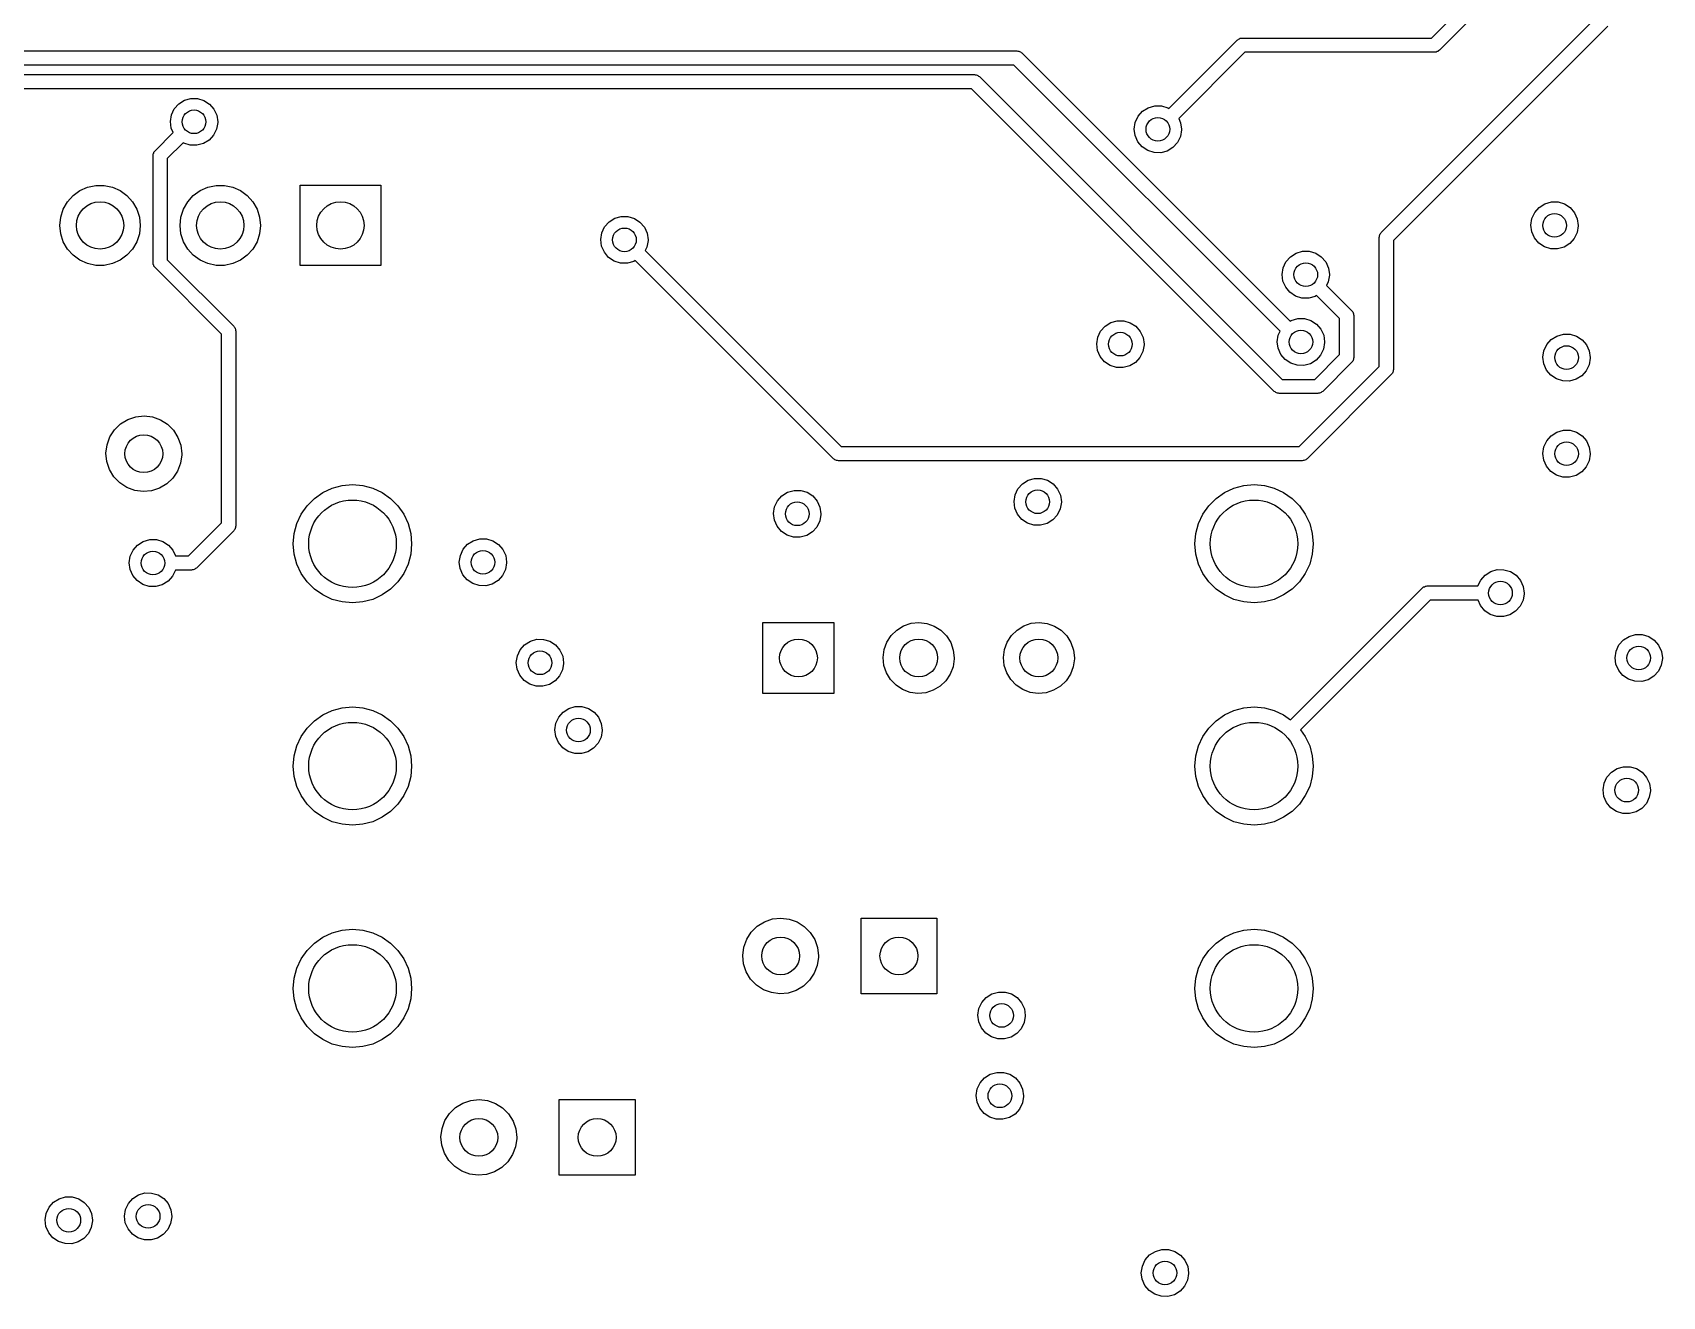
# Model space of a CAD drawing. Extents: x 74 to 207, y -143 to -33.
# Drawn here: x 172.31 to 206.75, y -143.29 to -116.57 of the extents above; entities that cross this region are included whole.
import ezdxf

# ---------------------------------------------------------------- set-up
doc = ezdxf.new("R2010")
doc.units = 0
doc.layers.add('BLACK', color=7, linetype='CONTINUOUS')

msp = doc.modelspace()

# ---------------------------------------------------------------- linework, layer by layer
at = {"layer": 'BLACK', "linetype": 'CONTINUOUS'}
for p, q in [((201.868, -116.69), (204.828, -113.73)), ((205.084, -113.898), (202.036, -116.946)), ((200.808, -120.798), (205.336, -116.27)), ((196.317, -118.177), (197.76, -116.734)), ((197.76, -116.734), (197.777, -116.724)), ((197.777, -116.724), (197.791, -116.71)), ((197.791, -116.71), (197.81, -116.705)), ((197.81, -116.705), (197.827, -116.695)), ((197.827, -116.695), (197.847, -116.695)), ((197.847, -116.695), (197.866, -116.69)), ((197.866, -116.69), (201.868, -116.69)), ((205.592, -116.438), (201.064, -120.966)), ((135.766, -116.961), (193.108, -116.961)), ((193.108, -116.961), (193.127, -116.967)), ((193.127, -116.967), (193.147, -116.967)), ((193.147, -116.967), (193.164, -116.976)), ((193.164, -116.976), (193.183, -116.982)), ((193.183, -116.982), (193.197, -116.996)), ((193.197, -116.996), (193.214, -117.005)), ((193.214, -117.005), (198.882, -122.673)), ((197.928, -116.99), (196.528, -118.39)), ((201.93, -116.99), (197.928, -116.99)), ((201.949, -116.985), (201.93, -116.99)), ((201.969, -116.985), (201.949, -116.985)), ((201.986, -116.975), (201.969, -116.985)), ((202.005, -116.97), (201.986, -116.975)), ((202.019, -116.956), (202.005, -116.97)), ((202.036, -116.946), (202.019, -116.956)), ((193.046, -117.261), (135.704, -117.261)), ((198.671, -122.886), (193.046, -117.261)), ((134.103, -117.461), (192.211, -117.461)), ((192.149, -117.761), (134.165, -117.761)), ((198.547, -124.16), (192.149, -117.761)), ((192.211, -117.461), (192.23, -117.466)), ((192.23, -117.466), (192.25, -117.466)), ((192.25, -117.466), (192.267, -117.476)), ((192.267, -117.476), (192.286, -117.481)), ((192.286, -117.481), (192.3, -117.495)), ((192.3, -117.495), (192.317, -117.505)), ((192.317, -117.505), (198.716, -123.904)), ((175.304, -118.186), (175.398, -118.08)), ((175.398, -118.08), (175.518, -118.004)), ((175.518, -118.004), (175.654, -117.965)), ((175.654, -117.965), (175.796, -117.966)), ((175.796, -117.966), (175.932, -118.007)), ((175.932, -118.007), (176.051, -118.084)), ((176.051, -118.084), (176.143, -118.191)), ((175.222, -118.454), (175.244, -118.314)), ((175.24, -118.595), (175.222, -118.454)), ((175.244, -118.314), (175.304, -118.186)), ((176.143, -118.191), (176.202, -118.32)), ((176.202, -118.32), (176.222, -118.46)), ((176.222, -118.46), (176.222, -118.473)), ((195.61, -118.472), (195.67, -118.343)), ((195.67, -118.343), (195.764, -118.237)), ((195.764, -118.237), (195.884, -118.162)), ((195.884, -118.162), (196.02, -118.123)), ((196.02, -118.123), (196.162, -118.123)), ((196.162, -118.123), (196.298, -118.164)), ((196.298, -118.164), (196.317, -118.177)), ((196.528, -118.39), (196.568, -118.478)), ((174.9, -119.07), (175.281, -118.689)), ((175.281, -118.689), (175.24, -118.595)), ((176.136, -118.74), (176.041, -118.845)), ((176.198, -118.613), (176.136, -118.74)), ((176.222, -118.473), (176.198, -118.613)), ((195.588, -118.612), (195.61, -118.472)), ((195.606, -118.752), (195.588, -118.612)), ((195.664, -118.882), (195.606, -118.752)), ((196.564, -118.77), (196.503, -118.898)), ((196.588, -118.63), (196.564, -118.77)), ((196.568, -118.478), (196.588, -118.618)), ((196.588, -118.618), (196.588, -118.63)), ((174.861, -119.137), (174.871, -119.12)), ((174.861, -119.157), (174.861, -119.137)), ((174.871, -119.12), (174.876, -119.101)), ((174.876, -119.101), (174.89, -119.087)), ((174.89, -119.087), (174.9, -119.07)), ((175.492, -118.902), (175.156, -119.238)), ((175.507, -118.912), (175.492, -118.902)), ((175.642, -118.954), (175.507, -118.912)), ((175.784, -118.957), (175.642, -118.954)), ((175.92, -118.919), (175.784, -118.957)), ((176.041, -118.845), (175.92, -118.919)), ((195.755, -118.991), (195.664, -118.882)), ((195.873, -119.069), (195.755, -118.991)), ((196.008, -119.112), (195.873, -119.069)), ((196.15, -119.114), (196.008, -119.112)), ((196.287, -119.077), (196.15, -119.114)), ((196.407, -119.003), (196.287, -119.077)), ((196.503, -118.898), (196.407, -119.003)), ((174.856, -119.176), (174.861, -119.157)), ((174.856, -121.437), (174.856, -119.176)), ((175.156, -119.238), (175.156, -121.375)), ((173.473, -119.842), (173.647, -119.805)), ((173.647, -119.805), (173.825, -119.805)), ((173.825, -119.805), (173.999, -119.842)), ((176.013, -119.842), (176.187, -119.805)), ((176.187, -119.805), (176.365, -119.805)), ((176.365, -119.805), (176.539, -119.842)), ((177.966, -121.5), (177.966, -119.8)), ((177.966, -119.8), (179.666, -119.8)), ((179.666, -119.8), (179.666, -121.5)), ((172.959, -120.304), (173.048, -120.15)), ((173.048, -120.15), (173.167, -120.018)), ((173.167, -120.018), (173.311, -119.914)), ((173.311, -119.914), (173.473, -119.842)), ((173.999, -119.842), (174.161, -119.914)), ((174.161, -119.914), (174.305, -120.018)), ((174.305, -120.018), (174.424, -120.15)), ((174.424, -120.15), (174.513, -120.304)), ((175.499, -120.304), (175.588, -120.15)), ((175.588, -120.15), (175.707, -120.018)), ((175.707, -120.018), (175.851, -119.914)), ((175.851, -119.914), (176.013, -119.842)), ((176.539, -119.842), (176.701, -119.914)), ((176.701, -119.914), (176.845, -120.018)), ((176.845, -120.018), (176.964, -120.15)), ((176.964, -120.15), (177.053, -120.304)), ((204.266, -120.194), (204.402, -120.155)), ((204.402, -120.155), (204.544, -120.155)), ((204.544, -120.155), (204.68, -120.196)), ((172.886, -120.65), (172.905, -120.473)), ((172.905, -120.473), (172.959, -120.304)), ((174.513, -120.304), (174.567, -120.473)), ((174.567, -120.473), (174.586, -120.65)), ((175.426, -120.65), (175.445, -120.473)), ((175.445, -120.473), (175.499, -120.304)), ((177.053, -120.304), (177.107, -120.473)), ((177.107, -120.473), (177.126, -120.65)), ((184.492, -120.574), (184.612, -120.498)), ((184.612, -120.498), (184.748, -120.459)), ((184.748, -120.459), (184.89, -120.46)), ((184.89, -120.46), (185.026, -120.501)), ((185.026, -120.501), (185.145, -120.578)), ((203.97, -120.644), (203.992, -120.504)), ((203.992, -120.504), (204.052, -120.375)), ((204.052, -120.375), (204.146, -120.269)), ((204.146, -120.269), (204.266, -120.194)), ((204.68, -120.196), (204.799, -120.273)), ((204.799, -120.273), (204.891, -120.381)), ((204.891, -120.381), (204.95, -120.51)), ((204.95, -120.51), (204.97, -120.65)), ((172.905, -120.827), (172.886, -120.65)), ((172.959, -120.996), (172.905, -120.827)), ((174.567, -120.827), (174.513, -120.996)), ((174.586, -120.65), (174.567, -120.827)), ((175.445, -120.827), (175.426, -120.65)), ((175.499, -120.996), (175.445, -120.827)), ((177.107, -120.827), (177.053, -120.996)), ((177.126, -120.65), (177.107, -120.827)), ((184.316, -120.949), (184.338, -120.809)), ((184.338, -120.809), (184.398, -120.68)), ((184.398, -120.68), (184.492, -120.574)), ((185.145, -120.578), (185.237, -120.685)), ((185.237, -120.685), (185.296, -120.814)), ((185.296, -120.814), (185.316, -120.955)), ((200.769, -120.865), (200.779, -120.848)), ((200.769, -120.885), (200.769, -120.865)), ((200.779, -120.848), (200.784, -120.829)), ((200.784, -120.829), (200.798, -120.815)), ((200.798, -120.815), (200.808, -120.798)), ((203.988, -120.784), (203.97, -120.644)), ((204.046, -120.914), (203.988, -120.784)), ((204.946, -120.802), (204.885, -120.93)), ((204.97, -120.662), (204.946, -120.802)), ((204.97, -120.65), (204.97, -120.662)), ((173.048, -121.15), (172.959, -120.996)), ((173.167, -121.282), (173.048, -121.15)), ((174.424, -121.15), (174.305, -121.282)), ((174.513, -120.996), (174.424, -121.15)), ((175.588, -121.15), (175.499, -120.996)), ((175.707, -121.282), (175.588, -121.15)), ((176.964, -121.15), (176.845, -121.282)), ((177.053, -120.996), (176.964, -121.15)), ((184.335, -121.089), (184.316, -120.949)), ((184.392, -121.219), (184.335, -121.089)), ((185.292, -121.107), (185.256, -121.182)), ((185.256, -121.182), (189.399, -125.326)), ((185.316, -120.967), (185.292, -121.107)), ((185.316, -120.955), (185.316, -120.967)), ((199.008, -121.235), (199.144, -121.196)), ((199.144, -121.196), (199.286, -121.197)), ((199.286, -121.197), (199.422, -121.238)), ((200.764, -120.904), (200.769, -120.885)), ((200.764, -123.636), (200.764, -120.904)), ((201.064, -120.966), (201.064, -123.698)), ((204.137, -121.023), (204.046, -120.914)), ((204.255, -121.101), (204.137, -121.023)), ((204.39, -121.144), (204.255, -121.101)), ((204.532, -121.146), (204.39, -121.144)), ((204.669, -121.109), (204.532, -121.146)), ((204.789, -121.035), (204.669, -121.109)), ((204.885, -120.93), (204.789, -121.035)), ((173.311, -121.386), (173.167, -121.282)), ((173.473, -121.458), (173.311, -121.386)), ((173.647, -121.495), (173.473, -121.458)), ((173.825, -121.495), (173.647, -121.495)), ((173.999, -121.458), (173.825, -121.495)), ((174.161, -121.386), (173.999, -121.458)), ((174.305, -121.282), (174.161, -121.386)), ((174.861, -121.456), (174.856, -121.437)), ((174.861, -121.476), (174.861, -121.456)), ((174.871, -121.493), (174.861, -121.476)), ((174.876, -121.512), (174.871, -121.493)), ((174.89, -121.526), (174.876, -121.512)), ((174.9, -121.543), (174.89, -121.526)), ((176.304, -122.947), (174.9, -121.543)), ((175.156, -121.375), (176.56, -122.779)), ((175.851, -121.386), (175.707, -121.282)), ((176.013, -121.458), (175.851, -121.386)), ((176.187, -121.495), (176.013, -121.458)), ((176.365, -121.495), (176.187, -121.495)), ((176.539, -121.458), (176.365, -121.495)), ((176.701, -121.386), (176.539, -121.458)), ((176.845, -121.282), (176.701, -121.386)), ((179.666, -121.5), (177.966, -121.5)), ((184.483, -121.328), (184.392, -121.219)), ((184.601, -121.406), (184.483, -121.328)), ((184.736, -121.448), (184.601, -121.406)), ((184.878, -121.451), (184.736, -121.448)), ((185.015, -121.414), (184.878, -121.451)), ((185.045, -121.395), (185.015, -121.414)), ((189.231, -125.582), (185.045, -121.395)), ((198.712, -121.685), (198.734, -121.545)), ((198.734, -121.545), (198.794, -121.417)), ((198.794, -121.417), (198.888, -121.311)), ((198.888, -121.311), (199.008, -121.235)), ((199.422, -121.238), (199.541, -121.315)), ((199.541, -121.315), (199.633, -121.422)), ((199.633, -121.422), (199.692, -121.551)), ((199.692, -121.551), (199.712, -121.691)), ((198.731, -121.826), (198.712, -121.685)), ((198.788, -121.956), (198.731, -121.826)), ((199.689, -121.843), (199.652, -121.919)), ((199.712, -121.704), (199.689, -121.843)), ((199.712, -121.691), (199.712, -121.704)), ((198.879, -122.064), (198.788, -121.956)), ((198.997, -122.143), (198.879, -122.064)), ((199.132, -122.185), (198.997, -122.143)), ((199.274, -122.188), (199.132, -122.185)), ((199.411, -122.15), (199.274, -122.188)), ((199.441, -122.132), (199.411, -122.15)), ((199.926, -122.617), (199.441, -122.132)), ((199.652, -121.919), (200.182, -122.449)), ((200.182, -122.449), (200.192, -122.466)), ((200.192, -122.466), (200.206, -122.48)), ((200.206, -122.48), (200.211, -122.499)), ((200.211, -122.499), (200.221, -122.516)), ((200.221, -122.516), (200.221, -122.536)), ((200.221, -122.536), (200.226, -122.555)), ((200.226, -122.555), (200.226, -123.444)), ((176.56, -122.779), (176.57, -122.796)), ((176.57, -122.796), (176.584, -122.81)), ((176.584, -122.81), (176.589, -122.829)), ((176.589, -122.829), (176.599, -122.846)), ((176.599, -122.846), (176.599, -122.866)), ((176.599, -122.866), (176.604, -122.885)), ((176.604, -122.885), (176.604, -127)), ((194.817, -123.014), (194.877, -122.885)), ((194.877, -122.885), (194.971, -122.779)), ((194.971, -122.779), (195.091, -122.703)), ((195.091, -122.703), (195.227, -122.665)), ((195.227, -122.665), (195.369, -122.665)), ((195.369, -122.665), (195.505, -122.706)), ((195.505, -122.706), (195.624, -122.783)), ((195.624, -122.783), (195.716, -122.891)), ((195.716, -122.891), (195.775, -123.02)), ((198.632, -122.968), (198.671, -122.886)), ((198.882, -122.673), (198.906, -122.657)), ((198.906, -122.657), (199.043, -122.618)), ((199.043, -122.618), (199.185, -122.619)), ((199.185, -122.619), (199.32, -122.66)), ((199.32, -122.66), (199.439, -122.737)), ((199.439, -122.737), (199.532, -122.844)), ((199.532, -122.844), (199.591, -122.973)), ((199.926, -123.382), (199.926, -122.617)), ((176.304, -126.938), (176.304, -122.947)), ((194.795, -123.154), (194.817, -123.014)), ((194.813, -123.294), (194.795, -123.154)), ((195.795, -123.172), (195.771, -123.312)), ((195.775, -123.02), (195.795, -123.16)), ((195.795, -123.16), (195.795, -123.172)), ((198.611, -123.108), (198.632, -122.968)), ((198.629, -123.248), (198.611, -123.108)), ((198.686, -123.378), (198.629, -123.248)), ((199.587, -123.266), (199.525, -123.393)), ((199.61, -123.126), (199.587, -123.266)), ((199.591, -122.973), (199.611, -123.114)), ((199.611, -123.114), (199.61, -123.126)), ((204.246, -123.298), (204.306, -123.169)), ((204.306, -123.169), (204.4, -123.063)), ((204.4, -123.063), (204.52, -122.988)), ((204.52, -122.988), (204.656, -122.949)), ((204.656, -122.949), (204.798, -122.949)), ((204.798, -122.949), (204.934, -122.99)), ((204.934, -122.99), (205.053, -123.067)), ((205.053, -123.067), (205.145, -123.175)), ((205.145, -123.175), (205.204, -123.304)), ((194.87, -123.424), (194.813, -123.294)), ((194.962, -123.533), (194.87, -123.424)), ((195.08, -123.611), (194.962, -123.533)), ((195.215, -123.653), (195.08, -123.611)), ((195.494, -123.619), (195.357, -123.656)), ((195.614, -123.545), (195.494, -123.619)), ((195.709, -123.439), (195.614, -123.545)), ((195.771, -123.312), (195.709, -123.439)), ((198.777, -123.487), (198.686, -123.378)), ((198.895, -123.565), (198.777, -123.487)), ((199.031, -123.607), (198.895, -123.565)), ((199.172, -123.61), (199.031, -123.607)), ((199.309, -123.573), (199.172, -123.61)), ((199.43, -123.498), (199.309, -123.573)), ((199.404, -123.904), (199.926, -123.382)), ((199.525, -123.393), (199.43, -123.498)), ((200.182, -123.55), (199.572, -124.16)), ((200.192, -123.533), (200.182, -123.55)), ((200.206, -123.519), (200.192, -123.533)), ((200.211, -123.5), (200.206, -123.519)), ((200.221, -123.483), (200.211, -123.5)), ((200.226, -123.444), (200.221, -123.463)), ((200.221, -123.463), (200.221, -123.483)), ((204.224, -123.438), (204.246, -123.298)), ((204.242, -123.578), (204.224, -123.438)), ((204.3, -123.708), (204.242, -123.578)), ((205.2, -123.596), (205.139, -123.724)), ((205.224, -123.456), (205.2, -123.596)), ((205.204, -123.304), (205.224, -123.444)), ((205.224, -123.444), (205.224, -123.456)), ((195.357, -123.656), (195.215, -123.653)), ((198.716, -123.904), (199.404, -123.904)), ((199.074, -125.326), (200.764, -123.636)), ((201.02, -123.804), (199.242, -125.582)), ((201.03, -123.787), (201.02, -123.804)), ((201.044, -123.773), (201.03, -123.787)), ((201.049, -123.754), (201.044, -123.773)), ((201.059, -123.737), (201.049, -123.754)), ((201.064, -123.698), (201.059, -123.717)), ((201.059, -123.717), (201.059, -123.737)), ((204.391, -123.817), (204.3, -123.708)), ((204.509, -123.895), (204.391, -123.817)), ((204.644, -123.938), (204.509, -123.895)), ((204.786, -123.94), (204.644, -123.938)), ((204.923, -123.903), (204.786, -123.94)), ((205.043, -123.829), (204.923, -123.903)), ((205.139, -123.724), (205.043, -123.829)), ((198.564, -124.17), (198.547, -124.16)), ((198.578, -124.184), (198.564, -124.17)), ((198.597, -124.189), (198.578, -124.184)), ((198.615, -124.198), (198.597, -124.189)), ((198.634, -124.198), (198.615, -124.198)), ((198.653, -124.204), (198.634, -124.198)), ((199.466, -124.204), (198.653, -124.204)), ((199.485, -124.198), (199.466, -124.204)), ((199.505, -124.198), (199.485, -124.198)), ((199.522, -124.189), (199.505, -124.198)), ((199.541, -124.184), (199.522, -124.189)), ((199.555, -124.17), (199.541, -124.184)), ((199.572, -124.16), (199.555, -124.17)), ((173.945, -125.12), (174.041, -124.97)), ((174.041, -124.97), (174.169, -124.846)), ((174.169, -124.846), (174.321, -124.752)), ((174.321, -124.752), (174.489, -124.695)), ((174.489, -124.695), (174.667, -124.676)), ((174.667, -124.676), (174.844, -124.697)), ((174.844, -124.697), (175.012, -124.757)), ((175.012, -124.757), (175.162, -124.853)), ((175.162, -124.853), (175.288, -124.979)), ((175.288, -124.979), (175.383, -125.13)), ((204.52, -125.02), (204.656, -124.981)), ((204.656, -124.981), (204.798, -124.981)), ((204.798, -124.981), (204.934, -125.022)), ((173.861, -125.465), (173.884, -125.288)), ((173.884, -125.288), (173.945, -125.12)), ((175.383, -125.13), (175.441, -125.299)), ((175.441, -125.299), (175.461, -125.476)), ((189.399, -125.326), (199.074, -125.326)), ((204.224, -125.47), (204.246, -125.33)), ((204.246, -125.33), (204.306, -125.201)), ((204.306, -125.201), (204.4, -125.095)), ((204.4, -125.095), (204.52, -125.02)), ((204.934, -125.022), (205.053, -125.099)), ((205.053, -125.099), (205.145, -125.207)), ((205.145, -125.207), (205.204, -125.336)), ((205.204, -125.336), (205.224, -125.476)), ((173.879, -125.642), (173.861, -125.465)), ((173.935, -125.812), (173.879, -125.642)), ((175.436, -125.675), (175.373, -125.842)), ((175.461, -125.498), (175.436, -125.675)), ((175.461, -125.476), (175.461, -125.498)), ((189.248, -125.592), (189.231, -125.582)), ((189.262, -125.606), (189.248, -125.592)), ((189.281, -125.611), (189.262, -125.606)), ((189.298, -125.621), (189.281, -125.611)), ((189.318, -125.621), (189.298, -125.621)), ((189.337, -125.626), (189.318, -125.621)), ((199.136, -125.626), (189.337, -125.626)), ((199.155, -125.621), (199.136, -125.626)), ((199.175, -125.621), (199.155, -125.621)), ((199.192, -125.611), (199.175, -125.621)), ((199.211, -125.606), (199.192, -125.611)), ((199.225, -125.592), (199.211, -125.606)), ((199.242, -125.582), (199.225, -125.592)), ((204.242, -125.61), (204.224, -125.47)), ((204.3, -125.74), (204.242, -125.61)), ((205.2, -125.628), (205.139, -125.756)), ((205.224, -125.488), (205.2, -125.628)), ((205.224, -125.476), (205.224, -125.488)), ((174.027, -125.964), (173.935, -125.812)), ((174.151, -126.092), (174.027, -125.964)), ((175.274, -125.99), (175.145, -126.113)), ((175.373, -125.842), (175.274, -125.99)), ((193.224, -126.111), (193.344, -126.036)), ((193.344, -126.036), (193.48, -125.997)), ((193.48, -125.997), (193.622, -125.997)), ((193.622, -125.997), (193.758, -126.038)), ((193.758, -126.038), (193.877, -126.115)), ((204.391, -125.849), (204.3, -125.74)), ((204.509, -125.927), (204.391, -125.849)), ((204.644, -125.97), (204.509, -125.927)), ((204.786, -125.972), (204.644, -125.97)), ((204.923, -125.935), (204.786, -125.972)), ((205.043, -125.861), (204.923, -125.935)), ((205.139, -125.756), (205.043, -125.861)), ((174.3, -126.19), (174.151, -126.092)), ((174.468, -126.252), (174.3, -126.19)), ((174.644, -126.276), (174.468, -126.252)), ((174.822, -126.26), (174.644, -126.276)), ((174.992, -126.205), (174.822, -126.26)), ((175.145, -126.113), (174.992, -126.205)), ((178.267, -126.422), (178.445, -126.297)), ((178.445, -126.297), (178.642, -126.205)), ((178.642, -126.205), (178.853, -126.149)), ((178.853, -126.149), (179.07, -126.13)), ((179.07, -126.13), (179.287, -126.149)), ((179.287, -126.149), (179.498, -126.205)), ((179.498, -126.205), (179.695, -126.297)), ((179.695, -126.297), (179.873, -126.422)), ((188.05, -126.471), (188.144, -126.365)), ((188.144, -126.365), (188.264, -126.29)), ((188.264, -126.29), (188.4, -126.251)), ((188.4, -126.251), (188.542, -126.251)), ((188.542, -126.251), (188.678, -126.292)), ((188.678, -126.292), (188.797, -126.369)), ((188.797, -126.369), (188.889, -126.477)), ((193.048, -126.486), (193.07, -126.346)), ((193.07, -126.346), (193.13, -126.217)), ((193.13, -126.217), (193.224, -126.111)), ((193.877, -126.115), (193.969, -126.223)), ((193.969, -126.223), (194.028, -126.352)), ((194.028, -126.352), (194.048, -126.492)), ((197.317, -126.422), (197.495, -126.297)), ((197.495, -126.297), (197.692, -126.205)), ((197.692, -126.205), (197.903, -126.149)), ((197.903, -126.149), (198.12, -126.13)), ((198.12, -126.13), (198.337, -126.149)), ((198.337, -126.149), (198.548, -126.205)), ((198.548, -126.205), (198.745, -126.297)), ((198.745, -126.297), (198.923, -126.422)), ((177.987, -126.755), (178.112, -126.577)), ((178.112, -126.577), (178.267, -126.422)), ((179.873, -126.422), (180.028, -126.577)), ((180.028, -126.577), (180.153, -126.755)), ((187.968, -126.74), (187.99, -126.6)), ((187.99, -126.6), (188.05, -126.471)), ((188.889, -126.477), (188.948, -126.606)), ((188.948, -126.606), (188.968, -126.746)), ((193.066, -126.626), (193.048, -126.486)), ((193.124, -126.756), (193.066, -126.626)), ((194.024, -126.644), (193.963, -126.772)), ((194.048, -126.504), (194.024, -126.644)), ((194.048, -126.492), (194.048, -126.504)), ((197.037, -126.755), (197.162, -126.577)), ((197.162, -126.577), (197.317, -126.422)), ((198.923, -126.422), (199.078, -126.577)), ((199.078, -126.577), (199.203, -126.755)), ((175.604, -127.637), (176.304, -126.938)), ((176.589, -127.056), (176.584, -127.075)), ((176.599, -127.039), (176.589, -127.056)), ((176.604, -127), (176.599, -127.019)), ((176.599, -127.019), (176.599, -127.039)), ((177.839, -127.163), (177.895, -126.952)), ((177.895, -126.952), (177.987, -126.755)), ((180.153, -126.755), (180.245, -126.952)), ((180.245, -126.952), (180.301, -127.163)), ((187.986, -126.88), (187.968, -126.74)), ((188.044, -127.01), (187.986, -126.88)), ((188.135, -127.119), (188.044, -127.01)), ((188.883, -127.026), (188.787, -127.131)), ((188.944, -126.898), (188.883, -127.026)), ((188.968, -126.758), (188.944, -126.898)), ((188.968, -126.746), (188.968, -126.758)), ((193.215, -126.865), (193.124, -126.756)), ((193.333, -126.943), (193.215, -126.865)), ((193.468, -126.986), (193.333, -126.943)), ((193.61, -126.988), (193.468, -126.986)), ((193.747, -126.951), (193.61, -126.988)), ((193.867, -126.877), (193.747, -126.951)), ((193.963, -126.772), (193.867, -126.877)), ((196.889, -127.163), (196.945, -126.952)), ((196.945, -126.952), (197.037, -126.755)), ((199.203, -126.755), (199.295, -126.952)), ((199.295, -126.952), (199.351, -127.163)), ((174.436, -127.513), (174.53, -127.407)), ((174.53, -127.407), (174.649, -127.331)), ((174.649, -127.331), (174.786, -127.292)), ((174.786, -127.292), (174.928, -127.293)), ((174.928, -127.293), (175.063, -127.334)), ((175.063, -127.334), (175.182, -127.411)), ((175.182, -127.411), (175.275, -127.518)), ((176.56, -127.106), (175.772, -127.893)), ((176.57, -127.089), (176.56, -127.106)), ((176.584, -127.075), (176.57, -127.089)), ((177.82, -127.38), (177.839, -127.163)), ((177.839, -127.597), (177.82, -127.38)), ((180.301, -127.163), (180.32, -127.38)), ((180.32, -127.38), (180.301, -127.597)), ((181.409, -127.497), (181.503, -127.391)), ((181.503, -127.391), (181.623, -127.315)), ((181.623, -127.315), (181.759, -127.276)), ((181.759, -127.276), (181.901, -127.277)), ((181.901, -127.277), (182.037, -127.318)), ((182.037, -127.318), (182.156, -127.395)), ((182.156, -127.395), (182.248, -127.502)), ((188.253, -127.197), (188.135, -127.119)), ((188.388, -127.24), (188.253, -127.197)), ((188.53, -127.242), (188.388, -127.24)), ((188.667, -127.205), (188.53, -127.242)), ((188.787, -127.131), (188.667, -127.205)), ((196.87, -127.38), (196.889, -127.163)), ((196.889, -127.597), (196.87, -127.38)), ((199.351, -127.163), (199.37, -127.38)), ((199.37, -127.38), (199.351, -127.597)), ((174.354, -127.781), (174.375, -127.641)), ((174.375, -127.641), (174.436, -127.513)), ((175.275, -127.518), (175.329, -127.637)), ((175.329, -127.637), (175.604, -127.637)), ((177.895, -127.808), (177.839, -127.597)), ((180.301, -127.597), (180.245, -127.808)), ((181.327, -127.766), (181.349, -127.626)), ((181.349, -127.626), (181.409, -127.497)), ((182.248, -127.502), (182.307, -127.631)), ((182.307, -127.631), (182.327, -127.772)), ((196.945, -127.808), (196.889, -127.597)), ((199.351, -127.597), (199.295, -127.808)), ((174.372, -127.922), (174.354, -127.781)), ((174.429, -128.052), (174.372, -127.922)), ((174.52, -128.16), (174.429, -128.052)), ((175.268, -128.067), (175.173, -128.172)), ((175.33, -127.939), (175.268, -128.067)), ((175.666, -127.937), (175.33, -127.937)), ((175.33, -127.937), (175.33, -127.939)), ((175.685, -127.932), (175.666, -127.937)), ((175.705, -127.932), (175.685, -127.932)), ((175.722, -127.922), (175.705, -127.932)), ((175.741, -127.917), (175.722, -127.922)), ((175.755, -127.903), (175.741, -127.917)), ((175.772, -127.893), (175.755, -127.903)), ((177.987, -128.005), (177.895, -127.808)), ((178.112, -128.183), (177.987, -128.005)), ((180.153, -128.005), (180.028, -128.183)), ((180.245, -127.808), (180.153, -128.005)), ((181.345, -127.906), (181.327, -127.766)), ((181.402, -128.036), (181.345, -127.906)), ((181.494, -128.145), (181.402, -128.036)), ((182.241, -128.051), (182.146, -128.156)), ((182.303, -127.924), (182.241, -128.051)), ((182.327, -127.784), (182.303, -127.924)), ((182.327, -127.772), (182.327, -127.784)), ((197.037, -128.005), (196.945, -127.808)), ((197.162, -128.183), (197.037, -128.005)), ((199.203, -128.005), (199.078, -128.183)), ((199.295, -127.808), (199.203, -128.005)), ((202.909, -128.148), (203.003, -128.042)), ((203.003, -128.042), (203.123, -127.966)), ((203.123, -127.966), (203.259, -127.927)), ((203.259, -127.927), (203.401, -127.928)), ((203.401, -127.928), (203.537, -127.969)), ((203.537, -127.969), (203.656, -128.046)), ((203.656, -128.046), (203.748, -128.153)), ((174.638, -128.239), (174.52, -128.16)), ((174.774, -128.281), (174.638, -128.239)), ((174.915, -128.284), (174.774, -128.281)), ((175.052, -128.246), (174.915, -128.284)), ((175.173, -128.172), (175.052, -128.246)), ((178.267, -128.338), (178.112, -128.183)), ((178.445, -128.463), (178.267, -128.338)), ((179.873, -128.338), (179.695, -128.463)), ((180.028, -128.183), (179.873, -128.338)), ((181.612, -128.223), (181.494, -128.145)), ((181.747, -128.265), (181.612, -128.223)), ((181.889, -128.268), (181.747, -128.265)), ((182.025, -128.231), (181.889, -128.268)), ((182.146, -128.156), (182.025, -128.231)), ((197.317, -128.338), (197.162, -128.183)), ((197.495, -128.463), (197.317, -128.338)), ((198.923, -128.338), (198.745, -128.463)), ((198.889, -131.099), (201.672, -128.316)), ((199.078, -128.183), (198.923, -128.338)), ((201.672, -128.316), (201.689, -128.306)), ((201.689, -128.306), (201.703, -128.292)), ((201.703, -128.292), (201.722, -128.287)), ((201.722, -128.287), (201.739, -128.278)), ((201.739, -128.278), (201.759, -128.278)), ((201.759, -128.278), (201.778, -128.272)), ((201.778, -128.272), (202.851, -128.272)), ((202.851, -128.272), (202.909, -128.148)), ((203.748, -128.153), (203.807, -128.282)), ((203.827, -128.435), (203.803, -128.574)), ((203.807, -128.282), (203.827, -128.422)), ((203.827, -128.422), (203.827, -128.435)), ((178.642, -128.555), (178.445, -128.463)), ((178.853, -128.611), (178.642, -128.555)), ((179.07, -128.63), (178.853, -128.611)), ((179.287, -128.611), (179.07, -128.63)), ((179.498, -128.555), (179.287, -128.611)), ((179.695, -128.463), (179.498, -128.555)), ((197.692, -128.555), (197.495, -128.463)), ((197.903, -128.611), (197.692, -128.555)), ((198.12, -128.63), (197.903, -128.611)), ((198.337, -128.611), (198.12, -128.63)), ((198.548, -128.555), (198.337, -128.611)), ((198.745, -128.463), (198.548, -128.555)), ((201.84, -128.572), (199.101, -131.311)), ((202.852, -128.572), (201.84, -128.572)), ((202.903, -128.687), (202.852, -128.572)), ((202.994, -128.795), (202.903, -128.687)), ((203.742, -128.702), (203.646, -128.807)), ((203.803, -128.574), (203.742, -128.702)), ((187.743, -130.544), (187.743, -129.044)), ((187.743, -129.044), (189.243, -129.044)), ((189.243, -129.044), (189.243, -130.544)), ((190.572, -129.203), (190.714, -129.115)), ((190.714, -129.115), (190.872, -129.061)), ((190.872, -129.061), (191.039, -129.044)), ((191.039, -129.044), (191.205, -129.064)), ((191.205, -129.064), (191.362, -129.12)), ((191.362, -129.12), (191.503, -129.209)), ((193.112, -129.203), (193.254, -129.115)), ((193.254, -129.115), (193.412, -129.061)), ((193.412, -129.061), (193.579, -129.044)), ((193.579, -129.044), (193.745, -129.064)), ((193.745, -129.064), (193.902, -129.12)), ((193.902, -129.12), (194.043, -129.209)), ((203.112, -128.874), (202.994, -128.795)), ((203.247, -128.916), (203.112, -128.874)), ((203.389, -128.919), (203.247, -128.916)), ((203.526, -128.881), (203.389, -128.919)), ((203.646, -128.807), (203.526, -128.881)), ((182.708, -129.515), (182.828, -129.439)), ((182.828, -129.439), (182.965, -129.4)), ((182.965, -129.4), (183.106, -129.401)), ((183.106, -129.401), (183.242, -129.442)), ((183.242, -129.442), (183.361, -129.519)), ((190.304, -129.618), (190.362, -129.461)), ((190.362, -129.461), (190.452, -129.32)), ((190.452, -129.32), (190.572, -129.203)), ((191.503, -129.209), (191.621, -129.328)), ((191.621, -129.328), (191.71, -129.47)), ((191.71, -129.47), (191.765, -129.628)), ((192.844, -129.618), (192.902, -129.461)), ((192.902, -129.461), (192.992, -129.32)), ((192.992, -129.32), (193.112, -129.203)), ((194.043, -129.209), (194.161, -129.328)), ((194.161, -129.328), (194.25, -129.47)), ((194.25, -129.47), (194.305, -129.628)), ((205.83, -129.519), (205.924, -129.413)), ((205.924, -129.413), (206.044, -129.338)), ((206.044, -129.338), (206.18, -129.299)), ((206.18, -129.299), (206.322, -129.299)), ((206.322, -129.299), (206.458, -129.34)), ((206.458, -129.34), (206.577, -129.417)), ((206.577, -129.417), (206.669, -129.525)), ((182.532, -129.889), (182.554, -129.749)), ((182.554, -129.749), (182.614, -129.621)), ((182.614, -129.621), (182.708, -129.515)), ((183.361, -129.519), (183.454, -129.626)), ((183.454, -129.626), (183.512, -129.755)), ((183.512, -129.755), (183.532, -129.896)), ((190.283, -129.784), (190.304, -129.618)), ((190.3, -129.95), (190.283, -129.784)), ((191.783, -129.815), (191.76, -129.981)), ((191.765, -129.628), (191.783, -129.794)), ((191.783, -129.794), (191.783, -129.815)), ((192.823, -129.784), (192.844, -129.618)), ((192.84, -129.95), (192.823, -129.784)), ((194.323, -129.815), (194.3, -129.981)), ((194.305, -129.628), (194.323, -129.794)), ((194.323, -129.794), (194.323, -129.815)), ((205.748, -129.788), (205.77, -129.648)), ((205.766, -129.928), (205.748, -129.788)), ((205.77, -129.648), (205.83, -129.519)), ((206.669, -129.525), (206.728, -129.654)), ((206.748, -129.806), (206.724, -129.946)), ((206.728, -129.654), (206.748, -129.794)), ((206.748, -129.794), (206.748, -129.806)), ((182.551, -130.03), (182.532, -129.889)), ((182.608, -130.16), (182.551, -130.03)), ((182.699, -130.268), (182.608, -130.16)), ((183.509, -130.048), (183.447, -130.175)), ((183.532, -129.908), (183.509, -130.048)), ((183.532, -129.896), (183.532, -129.908)), ((190.353, -130.109), (190.3, -129.95)), ((190.439, -130.252), (190.353, -130.109)), ((191.7, -130.137), (191.608, -130.276)), ((191.76, -129.981), (191.7, -130.137)), ((192.893, -130.109), (192.84, -129.95)), ((192.979, -130.252), (192.893, -130.109)), ((194.24, -130.137), (194.148, -130.276)), ((194.3, -129.981), (194.24, -130.137)), ((205.824, -130.058), (205.766, -129.928)), ((205.915, -130.167), (205.824, -130.058)), ((206.033, -130.245), (205.915, -130.167)), ((206.663, -130.074), (206.567, -130.179)), ((206.724, -129.946), (206.663, -130.074)), ((182.817, -130.347), (182.699, -130.268)), ((182.952, -130.389), (182.817, -130.347)), ((183.094, -130.392), (182.952, -130.389)), ((183.231, -130.354), (183.094, -130.392)), ((183.352, -130.28), (183.231, -130.354)), ((183.447, -130.175), (183.352, -130.28)), ((190.555, -130.372), (190.439, -130.252)), ((190.695, -130.463), (190.555, -130.372)), ((190.852, -130.522), (190.695, -130.463)), ((191.343, -130.477), (191.184, -130.529)), ((191.487, -130.391), (191.343, -130.477)), ((191.608, -130.276), (191.487, -130.391)), ((193.095, -130.372), (192.979, -130.252)), ((193.235, -130.463), (193.095, -130.372)), ((193.392, -130.522), (193.235, -130.463)), ((193.883, -130.477), (193.724, -130.529)), ((194.027, -130.391), (193.883, -130.477)), ((194.148, -130.276), (194.027, -130.391)), ((206.168, -130.288), (206.033, -130.245)), ((206.31, -130.29), (206.168, -130.288)), ((206.447, -130.253), (206.31, -130.29)), ((206.567, -130.179), (206.447, -130.253)), ((178.642, -130.905), (178.853, -130.849)), ((178.853, -130.849), (179.07, -130.83)), ((179.07, -130.83), (179.287, -130.849)), ((179.287, -130.849), (179.498, -130.905)), ((183.641, -130.862), (183.777, -130.823)), ((183.777, -130.823), (183.919, -130.823)), ((183.919, -130.823), (184.055, -130.864)), ((189.243, -130.544), (187.743, -130.544)), ((191.018, -130.544), (190.852, -130.522)), ((191.184, -130.529), (191.018, -130.544)), ((193.558, -130.544), (193.392, -130.522)), ((193.724, -130.529), (193.558, -130.544)), ((197.692, -130.905), (197.903, -130.849)), ((197.903, -130.849), (198.12, -130.83)), ((198.12, -130.83), (198.337, -130.849)), ((198.337, -130.849), (198.548, -130.905)), ((178.112, -131.277), (178.267, -131.122)), ((178.267, -131.122), (178.445, -130.997)), ((178.445, -130.997), (178.642, -130.905)), ((179.498, -130.905), (179.695, -130.997)), ((179.695, -130.997), (179.873, -131.122)), ((179.873, -131.122), (180.028, -131.277)), ((183.345, -131.312), (183.367, -131.172)), ((183.367, -131.172), (183.427, -131.043)), ((183.427, -131.043), (183.521, -130.937)), ((183.521, -130.937), (183.641, -130.862)), ((184.055, -130.864), (184.174, -130.941)), ((184.174, -130.941), (184.266, -131.049)), ((184.266, -131.049), (184.325, -131.178)), ((184.325, -131.178), (184.345, -131.318)), ((197.162, -131.277), (197.317, -131.122)), ((197.317, -131.122), (197.495, -130.997)), ((197.495, -130.997), (197.692, -130.905)), ((198.548, -130.905), (198.745, -130.997)), ((198.745, -130.997), (198.889, -131.099)), ((177.895, -131.652), (177.987, -131.455)), ((177.987, -131.455), (178.112, -131.277)), ((180.028, -131.277), (180.153, -131.455)), ((180.153, -131.455), (180.245, -131.652)), ((183.364, -131.452), (183.345, -131.312)), ((183.421, -131.582), (183.364, -131.452)), ((184.322, -131.47), (184.26, -131.598)), ((184.345, -131.33), (184.322, -131.47)), ((184.345, -131.318), (184.345, -131.33)), ((196.945, -131.652), (197.037, -131.455)), ((197.037, -131.455), (197.162, -131.277)), ((199.101, -131.311), (199.203, -131.455)), ((199.203, -131.455), (199.295, -131.652)), ((177.82, -132.08), (177.839, -131.863)), ((177.839, -131.863), (177.895, -131.652)), ((180.245, -131.652), (180.301, -131.863)), ((180.301, -131.863), (180.32, -132.08)), ((183.512, -131.691), (183.421, -131.582)), ((183.63, -131.769), (183.512, -131.691)), ((183.765, -131.812), (183.63, -131.769)), ((183.907, -131.814), (183.765, -131.812)), ((184.044, -131.777), (183.907, -131.814)), ((184.165, -131.703), (184.044, -131.777)), ((184.26, -131.598), (184.165, -131.703)), ((196.87, -132.08), (196.889, -131.863)), ((196.889, -131.863), (196.945, -131.652)), ((199.295, -131.652), (199.351, -131.863)), ((199.351, -131.863), (199.37, -132.08)), ((177.839, -132.297), (177.82, -132.08)), ((180.32, -132.08), (180.301, -132.297)), ((196.889, -132.297), (196.87, -132.08)), ((199.37, -132.08), (199.351, -132.297)), ((205.576, -132.313), (205.67, -132.207)), ((205.67, -132.207), (205.79, -132.132)), ((205.79, -132.132), (205.926, -132.093)), ((205.926, -132.093), (206.068, -132.093)), ((206.068, -132.093), (206.204, -132.134)), ((206.204, -132.134), (206.323, -132.211)), ((206.323, -132.211), (206.415, -132.319)), ((177.895, -132.508), (177.839, -132.297)), ((177.987, -132.705), (177.895, -132.508)), ((180.245, -132.508), (180.153, -132.705)), ((180.301, -132.297), (180.245, -132.508)), ((196.945, -132.508), (196.889, -132.297)), ((197.037, -132.705), (196.945, -132.508)), ((199.295, -132.508), (199.203, -132.705)), ((199.351, -132.297), (199.295, -132.508)), ((205.494, -132.582), (205.516, -132.442)), ((205.512, -132.722), (205.494, -132.582)), ((205.516, -132.442), (205.576, -132.313)), ((206.415, -132.319), (206.474, -132.448)), ((206.474, -132.448), (206.494, -132.588)), ((178.112, -132.883), (177.987, -132.705)), ((178.267, -133.038), (178.112, -132.883)), ((180.028, -132.883), (179.873, -133.038)), ((180.153, -132.705), (180.028, -132.883)), ((197.162, -132.883), (197.037, -132.705)), ((197.317, -133.038), (197.162, -132.883)), ((199.078, -132.883), (198.923, -133.038)), ((199.203, -132.705), (199.078, -132.883)), ((205.57, -132.852), (205.512, -132.722)), ((205.661, -132.961), (205.57, -132.852)), ((206.409, -132.868), (206.313, -132.973)), ((206.47, -132.74), (206.409, -132.868)), ((206.494, -132.6), (206.47, -132.74)), ((206.494, -132.588), (206.494, -132.6)), ((178.445, -133.163), (178.267, -133.038)), ((178.642, -133.255), (178.445, -133.163)), ((178.853, -133.311), (178.642, -133.255)), ((179.498, -133.255), (179.287, -133.311)), ((179.695, -133.163), (179.498, -133.255)), ((179.873, -133.038), (179.695, -133.163)), ((197.495, -133.163), (197.317, -133.038)), ((197.692, -133.255), (197.495, -133.163)), ((197.903, -133.311), (197.692, -133.255)), ((198.548, -133.255), (198.337, -133.311)), ((198.745, -133.163), (198.548, -133.255)), ((198.923, -133.038), (198.745, -133.163)), ((205.779, -133.039), (205.661, -132.961)), ((205.914, -133.082), (205.779, -133.039)), ((206.056, -133.084), (205.914, -133.082)), ((206.193, -133.047), (206.056, -133.084)), ((206.313, -132.973), (206.193, -133.047)), ((179.07, -133.33), (178.853, -133.311)), ((179.287, -133.311), (179.07, -133.33)), ((198.12, -133.33), (197.903, -133.311)), ((198.337, -133.311), (198.12, -133.33)), ((187.775, -135.369), (187.944, -135.312)), ((187.944, -135.312), (188.121, -135.293)), ((188.121, -135.293), (188.298, -135.314)), ((188.298, -135.314), (188.466, -135.374)), ((189.816, -136.893), (189.816, -135.293)), ((189.816, -135.293), (191.416, -135.293)), ((191.416, -135.293), (191.416, -136.893)), ((178.445, -135.697), (178.642, -135.605)), ((178.642, -135.605), (178.853, -135.549)), ((178.853, -135.549), (179.07, -135.53)), ((179.07, -135.53), (179.287, -135.549)), ((179.287, -135.549), (179.498, -135.605)), ((179.498, -135.605), (179.695, -135.697)), ((187.399, -135.737), (187.496, -135.588)), ((187.496, -135.588), (187.623, -135.463)), ((187.623, -135.463), (187.775, -135.369)), ((188.466, -135.374), (188.617, -135.47)), ((188.617, -135.47), (188.743, -135.596)), ((188.743, -135.596), (188.837, -135.748)), ((197.495, -135.697), (197.692, -135.605)), ((197.692, -135.605), (197.903, -135.549)), ((197.903, -135.549), (198.12, -135.53)), ((198.12, -135.53), (198.337, -135.549)), ((198.337, -135.549), (198.548, -135.605)), ((198.548, -135.605), (198.745, -135.697)), ((177.987, -136.155), (178.112, -135.977)), ((178.112, -135.977), (178.267, -135.822)), ((178.267, -135.822), (178.445, -135.697)), ((179.695, -135.697), (179.873, -135.822)), ((179.873, -135.822), (180.028, -135.977)), ((180.028, -135.977), (180.153, -136.155)), ((187.316, -136.082), (187.338, -135.905)), ((187.338, -135.905), (187.399, -135.737)), ((188.837, -135.748), (188.896, -135.916)), ((188.896, -135.916), (188.916, -136.093)), ((197.037, -136.155), (197.162, -135.977)), ((197.162, -135.977), (197.317, -135.822)), ((197.317, -135.822), (197.495, -135.697)), ((198.745, -135.697), (198.923, -135.822)), ((198.923, -135.822), (199.078, -135.977)), ((199.078, -135.977), (199.203, -136.155)), ((177.839, -136.563), (177.895, -136.352)), ((177.895, -136.352), (177.987, -136.155)), ((180.153, -136.155), (180.245, -136.352)), ((180.245, -136.352), (180.301, -136.563)), ((187.333, -136.26), (187.316, -136.082)), ((187.389, -136.429), (187.333, -136.26)), ((188.89, -136.292), (188.827, -136.459)), ((188.915, -136.116), (188.89, -136.292)), ((188.916, -136.093), (188.915, -136.116)), ((196.889, -136.563), (196.945, -136.352)), ((196.945, -136.352), (197.037, -136.155)), ((199.203, -136.155), (199.295, -136.352)), ((199.295, -136.352), (199.351, -136.563)), ((177.82, -136.78), (177.839, -136.563)), ((180.301, -136.563), (180.32, -136.78)), ((187.482, -136.581), (187.389, -136.429)), ((187.606, -136.71), (187.482, -136.581)), ((187.755, -136.807), (187.606, -136.71)), ((188.728, -136.607), (188.599, -136.73)), ((188.827, -136.459), (188.728, -136.607)), ((196.87, -136.78), (196.889, -136.563)), ((199.351, -136.563), (199.37, -136.78)), ((177.839, -136.997), (177.82, -136.78)), ((177.895, -137.208), (177.839, -136.997)), ((180.301, -136.997), (180.245, -137.208)), ((180.32, -136.78), (180.301, -136.997)), ((187.922, -136.869), (187.755, -136.807)), ((188.099, -136.893), (187.922, -136.869)), ((188.276, -136.877), (188.099, -136.893)), ((188.446, -136.822), (188.276, -136.877)), ((188.599, -136.73), (188.446, -136.822)), ((191.416, -136.893), (189.816, -136.893)), ((192.368, -137.076), (192.462, -136.97)), ((192.462, -136.97), (192.582, -136.895)), ((192.582, -136.895), (192.718, -136.856)), ((192.718, -136.856), (192.86, -136.856)), ((192.86, -136.856), (192.996, -136.897)), ((192.996, -136.897), (193.115, -136.974)), ((193.115, -136.974), (193.207, -137.082)), ((196.889, -136.997), (196.87, -136.78)), ((196.945, -137.208), (196.889, -136.997)), ((199.351, -136.997), (199.295, -137.208)), ((199.37, -136.78), (199.351, -136.997)), ((177.987, -137.405), (177.895, -137.208)), ((180.245, -137.208), (180.153, -137.405)), ((192.286, -137.345), (192.308, -137.205)), ((192.304, -137.485), (192.286, -137.345)), ((192.308, -137.205), (192.368, -137.076)), ((193.207, -137.082), (193.266, -137.211)), ((193.286, -137.363), (193.262, -137.503)), ((193.266, -137.211), (193.286, -137.351)), ((193.286, -137.351), (193.286, -137.363)), ((197.037, -137.405), (196.945, -137.208)), ((199.295, -137.208), (199.203, -137.405)), ((178.112, -137.583), (177.987, -137.405)), ((178.267, -137.738), (178.112, -137.583)), ((178.445, -137.863), (178.267, -137.738)), ((179.873, -137.738), (179.695, -137.863)), ((180.028, -137.583), (179.873, -137.738)), ((180.153, -137.405), (180.028, -137.583)), ((192.362, -137.615), (192.304, -137.485)), ((192.453, -137.724), (192.362, -137.615)), ((192.571, -137.802), (192.453, -137.724)), ((193.105, -137.736), (192.985, -137.81)), ((193.201, -137.631), (193.105, -137.736)), ((193.262, -137.503), (193.201, -137.631)), ((197.162, -137.583), (197.037, -137.405)), ((197.317, -137.738), (197.162, -137.583)), ((197.495, -137.863), (197.317, -137.738)), ((198.923, -137.738), (198.745, -137.863)), ((199.078, -137.583), (198.923, -137.738)), ((199.203, -137.405), (199.078, -137.583)), ((178.642, -137.955), (178.445, -137.863)), ((178.853, -138.011), (178.642, -137.955)), ((179.07, -138.03), (178.853, -138.011)), ((179.287, -138.011), (179.07, -138.03)), ((179.498, -137.955), (179.287, -138.011)), ((179.695, -137.863), (179.498, -137.955)), ((192.706, -137.845), (192.571, -137.802)), ((192.848, -137.847), (192.706, -137.845)), ((192.985, -137.81), (192.848, -137.847)), ((197.692, -137.955), (197.495, -137.863)), ((197.903, -138.011), (197.692, -137.955)), ((198.12, -138.03), (197.903, -138.011)), ((198.337, -138.011), (198.12, -138.03)), ((198.548, -137.955), (198.337, -138.011)), ((198.745, -137.863), (198.548, -137.955)), ((192.272, -138.904), (192.332, -138.775)), ((192.332, -138.775), (192.426, -138.669)), ((192.426, -138.669), (192.546, -138.594)), ((192.546, -138.594), (192.682, -138.555)), ((192.682, -138.555), (192.824, -138.555)), ((192.824, -138.555), (192.96, -138.596)), ((192.96, -138.596), (193.079, -138.673)), ((193.079, -138.673), (193.171, -138.781)), ((193.171, -138.781), (193.23, -138.91)), ((192.25, -139.044), (192.272, -138.904)), ((192.268, -139.184), (192.25, -139.044)), ((193.25, -139.062), (193.226, -139.202)), ((193.23, -138.91), (193.25, -139.05)), ((193.25, -139.05), (193.25, -139.062)), ((181.024, -139.573), (181.12, -139.423)), ((181.12, -139.423), (181.248, -139.298)), ((181.248, -139.298), (181.4, -139.205)), ((181.4, -139.205), (181.568, -139.147)), ((181.568, -139.147), (181.746, -139.129)), ((181.746, -139.129), (181.923, -139.15)), ((181.923, -139.15), (182.091, -139.21)), ((182.091, -139.21), (182.241, -139.305)), ((182.241, -139.305), (182.367, -139.432)), ((182.367, -139.432), (182.462, -139.583)), ((183.44, -140.729), (183.44, -139.129)), ((183.44, -139.129), (185.04, -139.129)), ((185.04, -139.129), (185.04, -140.729)), ((192.326, -139.314), (192.268, -139.184)), ((192.417, -139.423), (192.326, -139.314)), ((192.535, -139.501), (192.417, -139.423)), ((193.069, -139.435), (192.949, -139.509)), ((193.165, -139.33), (193.069, -139.435)), ((193.226, -139.202), (193.165, -139.33)), ((180.94, -139.917), (180.963, -139.74)), ((180.963, -139.74), (181.024, -139.573)), ((182.462, -139.583), (182.52, -139.751)), ((182.52, -139.751), (182.54, -139.929)), ((192.67, -139.544), (192.535, -139.501)), ((192.812, -139.546), (192.67, -139.544)), ((192.949, -139.509), (192.812, -139.546)), ((180.958, -140.095), (180.94, -139.917)), ((181.014, -140.264), (180.958, -140.095)), ((182.515, -140.128), (182.452, -140.294)), ((182.54, -139.951), (182.515, -140.128)), ((182.54, -139.929), (182.54, -139.951)), ((181.106, -140.417), (181.014, -140.264)), ((181.23, -140.545), (181.106, -140.417)), ((182.353, -140.443), (182.224, -140.566)), ((182.452, -140.294), (182.353, -140.443)), ((181.379, -140.643), (181.23, -140.545)), ((181.547, -140.705), (181.379, -140.643)), ((181.723, -140.728), (181.547, -140.705)), ((181.901, -140.712), (181.723, -140.728)), ((182.071, -140.657), (181.901, -140.712)), ((182.224, -140.566), (182.071, -140.657)), ((185.04, -140.729), (183.44, -140.729)), ((172.871, -141.225), (173.008, -141.186)), ((173.008, -141.186), (173.15, -141.187)), ((173.15, -141.187), (173.285, -141.227)), ((174.428, -141.219), (174.548, -141.143)), ((174.548, -141.143), (174.684, -141.104)), ((174.684, -141.104), (174.826, -141.105)), ((174.826, -141.105), (174.962, -141.145)), ((174.962, -141.145), (175.081, -141.223)), ((172.576, -141.675), (172.597, -141.535)), ((172.597, -141.535), (172.658, -141.407)), ((172.658, -141.407), (172.752, -141.3)), ((172.752, -141.3), (172.871, -141.225)), ((173.285, -141.227), (173.404, -141.304)), ((173.404, -141.304), (173.497, -141.412)), ((173.497, -141.412), (173.556, -141.541)), ((174.252, -141.593), (174.274, -141.453)), ((174.274, -141.453), (174.334, -141.325)), ((174.334, -141.325), (174.428, -141.219)), ((175.081, -141.223), (175.173, -141.33)), ((175.173, -141.33), (175.232, -141.459)), ((175.232, -141.459), (175.252, -141.599)), ((172.594, -141.816), (172.576, -141.675)), ((172.651, -141.945), (172.594, -141.816)), ((173.552, -141.833), (173.49, -141.961)), ((173.575, -141.693), (173.552, -141.833)), ((173.556, -141.541), (173.576, -141.681)), ((173.576, -141.681), (173.575, -141.693)), ((174.27, -141.734), (174.252, -141.593)), ((174.328, -141.864), (174.27, -141.734)), ((174.419, -141.972), (174.328, -141.864)), ((175.167, -141.879), (175.071, -141.984)), ((175.228, -141.751), (175.167, -141.879)), ((175.252, -141.612), (175.228, -141.751)), ((175.252, -141.599), (175.252, -141.612)), ((172.742, -142.054), (172.651, -141.945)), ((172.86, -142.132), (172.742, -142.054)), ((172.996, -142.175), (172.86, -142.132)), ((173.137, -142.177), (172.996, -142.175)), ((173.274, -142.14), (173.137, -142.177)), ((173.395, -142.066), (173.274, -142.14)), ((173.49, -141.961), (173.395, -142.066)), ((174.537, -142.051), (174.419, -141.972)), ((174.672, -142.093), (174.537, -142.051)), ((174.814, -142.095), (174.672, -142.093)), ((174.951, -142.058), (174.814, -142.095)), ((175.071, -141.984), (174.951, -142.058)), ((195.76, -142.649), (195.82, -142.52)), ((195.82, -142.52), (195.914, -142.414)), ((195.914, -142.414), (196.034, -142.338)), ((196.034, -142.338), (196.17, -142.3)), ((196.17, -142.3), (196.312, -142.3)), ((196.312, -142.3), (196.448, -142.341)), ((196.448, -142.341), (196.567, -142.418)), ((196.567, -142.418), (196.659, -142.526)), ((196.659, -142.526), (196.718, -142.655)), ((195.738, -142.789), (195.76, -142.649)), ((195.757, -142.929), (195.738, -142.789)), ((196.738, -142.807), (196.714, -142.947)), ((196.718, -142.655), (196.738, -142.795)), ((196.738, -142.795), (196.738, -142.807)), ((195.814, -143.059), (195.757, -142.929)), ((195.905, -143.168), (195.814, -143.059)), ((196.023, -143.246), (195.905, -143.168)), ((196.158, -143.288), (196.023, -143.246)), ((196.437, -143.254), (196.3, -143.291)), ((196.557, -143.18), (196.437, -143.254)), ((196.653, -143.074), (196.557, -143.18)), ((196.714, -142.947), (196.653, -143.074)), ((196.3, -143.291), (196.158, -143.288))]:
    msp.add_line(p, q, dxfattribs=at)
at = {"layer": 'BLACK'}
for centre, radius in [((175.722, -118.46), 0.25), ((196.088, -118.618), 0.25), ((173.736, -120.65), 0.5), ((176.276, -120.65), 0.5), ((178.816, -120.65), 0.5), ((204.47, -120.65), 0.25), ((184.816, -120.955), 0.25), ((199.212, -121.691), 0.25), ((195.295, -123.16), 0.25), ((199.111, -123.114), 0.25), ((204.724, -123.444), 0.25), ((174.661, -125.476), 0.4), ((204.724, -125.476), 0.25), ((193.548, -126.492), 0.25), ((179.07, -127.38), 0.925), ((188.468, -126.746), 0.25), ((198.12, -127.38), 0.925), ((174.854, -127.787), 0.25), ((181.827, -127.772), 0.25), ((203.327, -128.422), 0.25), ((188.493, -129.794), 0.4), ((191.033, -129.794), 0.4), ((193.573, -129.794), 0.4), ((183.032, -129.896), 0.25), ((206.248, -129.794), 0.25), ((179.07, -132.08), 0.925), ((183.845, -131.318), 0.25), ((198.12, -132.08), 0.925), ((205.994, -132.588), 0.25), ((179.07, -136.78), 0.925), ((188.116, -136.093), 0.4), ((190.616, -136.093), 0.4), ((198.12, -136.78), 0.925), ((192.786, -137.351), 0.25), ((192.75, -139.05), 0.25), ((181.74, -139.929), 0.4), ((184.24, -139.929), 0.4), ((173.076, -141.681), 0.25), ((174.752, -141.599), 0.25), ((196.238, -142.795), 0.25)]:
    msp.add_circle(centre, radius, dxfattribs=at)

doc.saveas('drawing.dxf')
